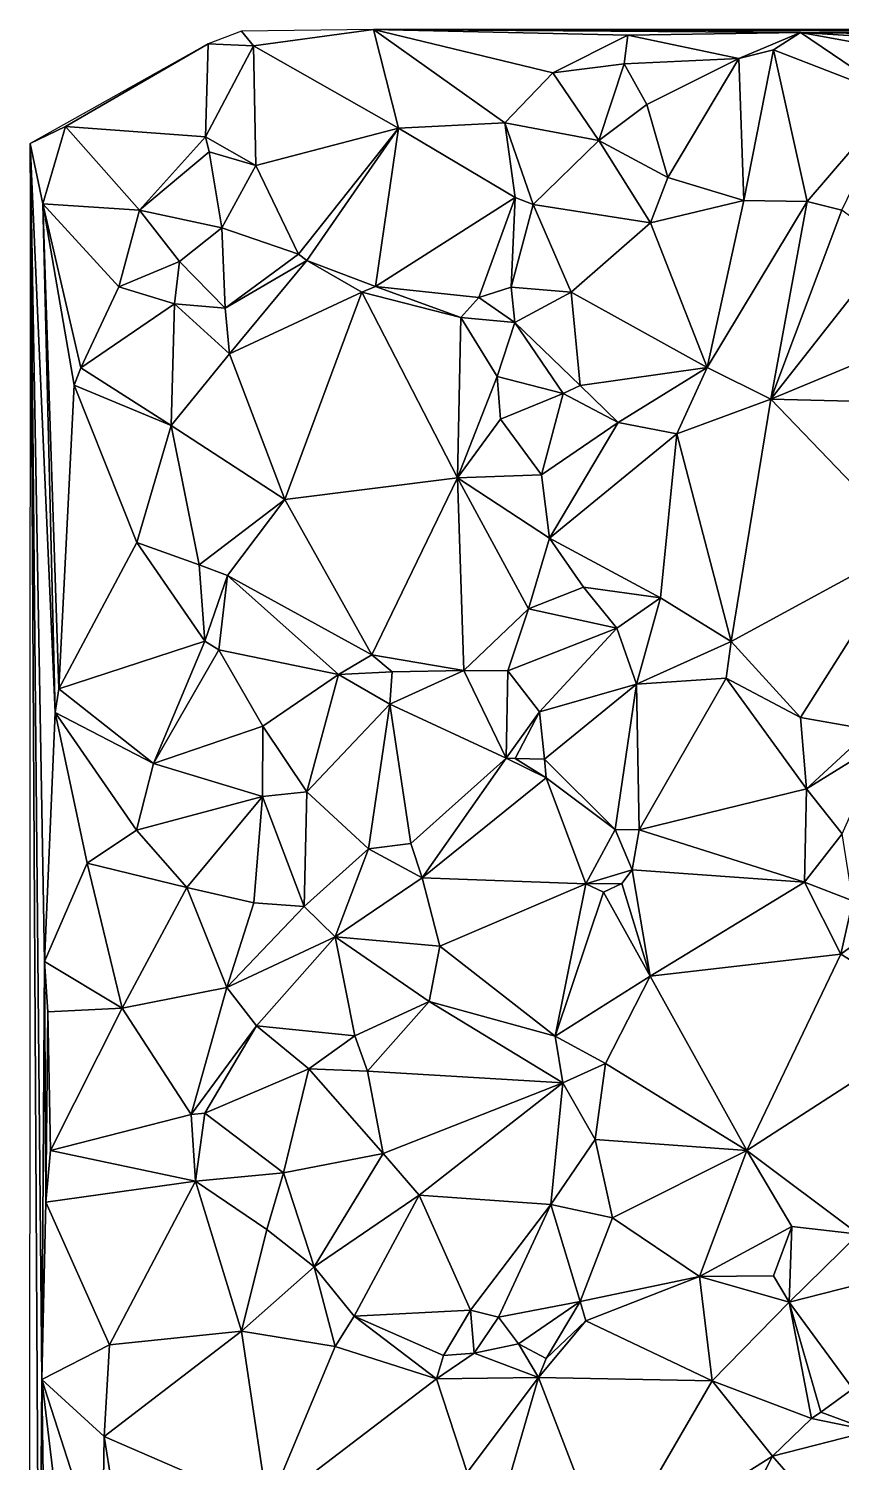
# Model space of a CAD drawing. Header units: metres. Extents: x -15 to 15, y -15 to 15.
# Drawn here: x -14.99 to -8.66, y 3.81 to 14.99 of the extents above; entities that cross this region are included whole.
import ezdxf

# ---------------------------------------------------------------- set-up
doc = ezdxf.new("R2010")
doc.units = ezdxf.units.M
doc.layers.add('STREET_MESH', color=7, linetype='Continuous')

msp = doc.modelspace()

# ---------------------------------------------------------------- linework, layer by layer
at = {"layer": 'STREET_MESH'}
for points in [[(-13.241, 14.856), (-12.304, 14.982), (-13.335, 14.969)], [(-13.241, 14.856), (-12.11, 14.214), (-12.304, 14.982)], [(-12.304, 14.982), (7.96, 14.972), (13.883, 14.99)], [(-8.976, 14.961), (-12.304, 14.982), (-10.322, 14.939)], [(-0.135, 14.947), (7.96, 14.972), (-12.304, 14.982)], [(-8.976, 14.961), (-0.135, 14.947), (-12.304, 14.982)], [(-12.304, 14.982), (-10.906, 14.646), (-10.322, 14.939)], [(-11.282, 14.256), (-10.906, 14.646), (-12.304, 14.982)], [(-12.11, 14.214), (-11.282, 14.256), (-12.304, 14.982)], [(-14.706, 14.226), (-13.593, 14.871), (-14.98, 14.094)], [(-14.706, 14.226), (-13.614, 14.147), (-13.593, 14.871)], [(-13.614, 14.147), (-13.241, 14.856), (-13.593, 14.871)], [(-13.593, 14.871), (-13.241, 14.856), (-13.335, 14.969)], [(-10.906, 14.646), (-10.352, 14.715), (-10.322, 14.939)], [(-10.352, 14.715), (-9.457, 14.756), (-10.322, 14.939)], [(-9.457, 14.756), (-8.976, 14.961), (-10.322, 14.939)], [(-8.976, 14.961), (-9.457, 14.756), (-9.188, 14.825)], [(-8.229, 14.454), (-8.976, 14.961), (-9.188, 14.825)], [(-8.976, 14.961), (-7.778, 14.741), (-5.706, 14.756)], [(-8.976, 14.961), (-5.706, 14.756), (-3.047, 14.875)], [(-8.976, 14.961), (-8.229, 14.454), (-7.778, 14.741)], [(-0.135, 14.947), (-8.976, 14.961), (-3.047, 14.875)], [(-13.614, 14.147), (-13.222, 13.924), (-13.241, 14.856)], [(-13.222, 13.924), (-12.11, 14.214), (-13.241, 14.856)], [(-10.174, 14.399), (-9.457, 14.756), (-10.352, 14.715)], [(-10.01, 13.829), (-9.457, 14.756), (-10.174, 14.399)], [(-9.457, 14.756), (-10.01, 13.829), (-9.418, 13.651)], [(-9.457, 14.756), (-9.418, 13.651), (-9.188, 14.825)], [(-9.418, 13.651), (-8.924, 13.642), (-9.188, 14.825)], [(-8.924, 13.642), (-8.229, 14.454), (-9.188, 14.825)], [(-10.906, 14.646), (-11.282, 14.256), (-10.548, 14.118)], [(-10.906, 14.646), (-10.548, 14.118), (-10.352, 14.715)], [(-10.548, 14.118), (-10.174, 14.399), (-10.352, 14.715)], [(-8.229, 14.454), (-8.924, 13.642), (-8.654, 13.574)], [(-10.548, 14.118), (-10.01, 13.829), (-10.174, 14.399)], [(-14.883, 13.625), (-14.706, 14.226), (-14.98, 14.094)], [(-14.13, 13.575), (-14.706, 14.226), (-14.883, 13.625)], [(-14.13, 13.575), (-13.614, 14.147), (-14.706, 14.226)], [(-13.222, 13.924), (-12.889, 13.232), (-12.11, 14.214)], [(-12.889, 13.232), (-12.824, 13.183), (-12.11, 14.214)], [(-12.11, 14.214), (-12.824, 13.183), (-12.289, 12.979)], [(-11.201, 13.672), (-12.11, 14.214), (-12.289, 12.979)], [(-12.11, 14.214), (-11.201, 13.672), (-11.282, 14.256)], [(-11.282, 14.256), (-11.06, 13.619), (-10.548, 14.118)], [(-11.201, 13.672), (-11.06, 13.619), (-11.282, 14.256)], [(-14.911, 1.696), (-14.98, 14.094), (-14.993, -14.247)], [(-14.786, 9.658), (-14.883, 13.625), (-14.98, 14.094)], [(-14.911, 1.696), (-14.889, 4.458), (-14.98, 14.094)], [(-14.869, 7.716), (-14.786, 9.658), (-14.98, 14.094)], [(-14.889, 4.458), (-14.869, 7.716), (-14.98, 14.094)], [(-13.587, 14.029), (-13.614, 14.147), (-14.13, 13.575)], [(-13.222, 13.924), (-13.614, 14.147), (-13.587, 14.029)], [(-10.548, 14.118), (-11.06, 13.619), (-10.147, 13.476)], [(-10.01, 13.829), (-10.548, 14.118), (-10.147, 13.476)], [(-13.587, 14.029), (-14.13, 13.575), (-13.488, 13.438)], [(-13.222, 13.924), (-13.587, 14.029), (-13.488, 13.438)], [(-12.889, 13.232), (-13.222, 13.924), (-13.488, 13.438)], [(-9.418, 13.651), (-10.01, 13.829), (-10.147, 13.476)], [(-11.483, 12.894), (-11.201, 13.672), (-12.289, 12.979)], [(-11.483, 12.894), (-11.232, 12.973), (-11.201, 13.672)], [(-11.232, 12.973), (-11.06, 13.619), (-11.201, 13.672)], [(-9.705, 12.347), (-9.418, 13.651), (-10.147, 13.476)], [(-8.924, 13.642), (-9.418, 13.651), (-9.705, 12.347)], [(-9.207, 12.102), (-8.924, 13.642), (-9.705, 12.347)], [(-8.924, 13.642), (-9.207, 12.102), (-8.654, 13.574)], [(-14.587, 12.346), (-14.883, 13.625), (-14.637, 12.21)], [(-14.883, 13.625), (-14.757, 9.841), (-14.637, 12.21)], [(-14.786, 9.658), (-14.757, 9.841), (-14.883, 13.625)], [(-14.587, 12.346), (-14.291, 12.977), (-14.883, 13.625)], [(-14.291, 12.977), (-14.13, 13.575), (-14.883, 13.625)], [(-14.291, 12.977), (-13.818, 13.175), (-14.13, 13.575)], [(-14.13, 13.575), (-13.818, 13.175), (-13.488, 13.438)], [(-11.06, 13.619), (-11.232, 12.973), (-10.763, 12.935)], [(-11.06, 13.619), (-10.763, 12.935), (-10.147, 13.476)], [(-9.207, 12.102), (-8.272, 13.292), (-8.654, 13.574)], [(-13.818, 13.175), (-13.461, 12.811), (-13.488, 13.438)], [(-13.461, 12.811), (-12.889, 13.232), (-13.488, 13.438)], [(-10.763, 12.935), (-9.705, 12.347), (-10.147, 13.476)], [(-12.824, 13.183), (-12.889, 13.232), (-13.461, 12.811)], [(-9.207, 12.102), (-7.764, 12.701), (-8.272, 13.292)], [(-13.818, 13.175), (-14.291, 12.977), (-13.855, 12.843)], [(-13.461, 12.811), (-13.818, 13.175), (-13.855, 12.843)], [(-12.824, 13.183), (-13.461, 12.811), (-13.427, 12.454)], [(-12.395, 12.934), (-12.824, 13.183), (-13.427, 12.454)], [(-12.824, 13.183), (-12.395, 12.934), (-12.289, 12.979)], [(-13.855, 12.843), (-14.291, 12.977), (-14.587, 12.346)], [(-12.395, 12.934), (-11.624, 12.737), (-12.289, 12.979)], [(-11.624, 12.737), (-11.483, 12.894), (-12.289, 12.979)], [(-11.232, 12.973), (-11.483, 12.894), (-11.204, 12.699)], [(-11.232, 12.973), (-11.204, 12.699), (-10.763, 12.935)], [(-12.395, 12.934), (-13.427, 12.454), (-12.996, 11.318)], [(-12.395, 12.934), (-12.996, 11.318), (-11.65, 11.488)], [(-11.624, 12.737), (-12.395, 12.934), (-11.65, 11.488)], [(-11.204, 12.699), (-11.483, 12.894), (-11.624, 12.737)], [(-11.204, 12.699), (-10.693, 12.207), (-10.763, 12.935)], [(-10.763, 12.935), (-10.693, 12.207), (-9.705, 12.347)], [(-13.883, 11.895), (-13.855, 12.843), (-14.587, 12.346)], [(-13.427, 12.454), (-13.855, 12.843), (-13.883, 11.895)], [(-13.427, 12.454), (-13.461, 12.811), (-13.855, 12.843)], [(-11.342, 12.278), (-11.624, 12.737), (-11.65, 11.488)], [(-11.342, 12.278), (-11.204, 12.699), (-11.624, 12.737)], [(-11.204, 12.699), (-11.342, 12.278), (-10.827, 12.145)], [(-10.693, 12.207), (-11.204, 12.699), (-10.827, 12.145)], [(-7.856, 12.067), (-7.764, 12.701), (-9.207, 12.102)], [(-12.996, 11.318), (-13.427, 12.454), (-13.883, 11.895)], [(-13.883, 11.895), (-14.587, 12.346), (-14.637, 12.21)], [(-10.693, 12.207), (-10.397, 11.919), (-9.705, 12.347)], [(-9.705, 12.347), (-10.397, 11.919), (-9.94, 11.83)], [(-9.207, 12.102), (-9.705, 12.347), (-9.94, 11.83)], [(-14.637, 12.21), (-14.757, 9.841), (-14.15, 10.984)], [(-13.883, 11.895), (-14.637, 12.21), (-14.15, 10.984)], [(-11.315, 11.945), (-11.342, 12.278), (-11.65, 11.488)], [(-11.342, 12.278), (-11.315, 11.945), (-10.827, 12.145)], [(-10.397, 11.919), (-10.693, 12.207), (-10.827, 12.145)], [(-11.315, 11.945), (-10.996, 11.51), (-10.827, 12.145)], [(-10.996, 11.51), (-10.397, 11.919), (-10.827, 12.145)], [(-9.516, 10.212), (-9.207, 12.102), (-9.94, 11.83)], [(-8.121, 10.971), (-9.207, 12.102), (-9.516, 10.212)], [(-8.121, 10.971), (-7.856, 12.067), (-9.207, 12.102)], [(-13.665, 10.81), (-13.883, 11.895), (-14.15, 10.984)], [(-13.665, 10.81), (-12.996, 11.318), (-13.883, 11.895)], [(-10.996, 11.51), (-11.315, 11.945), (-11.65, 11.488)], [(-10.996, 11.51), (-10.934, 11.018), (-10.397, 11.919)], [(-10.397, 11.919), (-10.934, 11.018), (-9.94, 11.83)], [(-10.934, 11.018), (-10.068, 10.552), (-9.94, 11.83)], [(-10.068, 10.552), (-9.516, 10.212), (-9.94, 11.83)], [(-12.996, 11.318), (-12.318, 10.108), (-11.65, 11.488)], [(-12.318, 10.108), (-11.6, 9.985), (-11.65, 11.488)], [(-10.934, 11.018), (-10.996, 11.51), (-11.65, 11.488)], [(-11.6, 9.985), (-11.096, 10.466), (-11.65, 11.488)], [(-11.096, 10.466), (-10.934, 11.018), (-11.65, 11.488)], [(-13.665, 10.81), (-13.444, 10.727), (-12.996, 11.318)], [(-12.996, 11.318), (-13.444, 10.727), (-12.318, 10.108)], [(-14.757, 9.841), (-13.62, 10.214), (-14.15, 10.984)], [(-13.62, 10.214), (-13.665, 10.81), (-14.15, 10.984)], [(-10.934, 11.018), (-11.096, 10.466), (-10.668, 10.634)], [(-10.934, 11.018), (-10.668, 10.634), (-10.068, 10.552)], [(-8.977, 9.619), (-8.121, 10.971), (-9.516, 10.212)], [(-8.121, 10.971), (-8.977, 9.619), (-8.43, 9.522)], [(-13.444, 10.727), (-13.665, 10.81), (-13.62, 10.214)], [(-13.444, 10.727), (-13.62, 10.214), (-13.51, 10.147)], [(-13.444, 10.727), (-13.51, 10.147), (-12.578, 9.954)], [(-12.318, 10.108), (-13.444, 10.727), (-12.578, 9.954)], [(-10.668, 10.634), (-11.096, 10.466), (-10.408, 10.314)], [(-10.068, 10.552), (-10.668, 10.634), (-10.408, 10.314)], [(-10.256, 9.878), (-10.068, 10.552), (-10.408, 10.314)], [(-10.068, 10.552), (-10.256, 9.878), (-9.516, 10.212)], [(-11.258, 9.983), (-11.096, 10.466), (-11.6, 9.985)], [(-11.096, 10.466), (-11.258, 9.983), (-10.408, 10.314)], [(-10.408, 10.314), (-11.258, 9.983), (-11.01, 9.664)], [(-10.256, 9.878), (-10.408, 10.314), (-11.01, 9.664)], [(-13.62, 10.214), (-14.757, 9.841), (-14.02, 9.261)], [(-13.51, 10.147), (-13.62, 10.214), (-14.02, 9.261)], [(-9.516, 10.212), (-10.256, 9.878), (-9.555, 9.925)], [(-8.977, 9.619), (-9.516, 10.212), (-9.555, 9.925)], [(-13.168, 9.55), (-13.51, 10.147), (-14.02, 9.261)], [(-13.51, 10.147), (-13.168, 9.55), (-12.578, 9.954)], [(-12.159, 9.975), (-12.318, 10.108), (-12.578, 9.954)], [(-12.159, 9.975), (-11.6, 9.985), (-12.318, 10.108)], [(-13.168, 9.55), (-12.824, 9.039), (-12.578, 9.954)], [(-12.824, 9.039), (-12.177, 9.723), (-12.578, 9.954)], [(-12.177, 9.723), (-12.159, 9.975), (-12.578, 9.954)], [(-11.6, 9.985), (-12.159, 9.975), (-12.177, 9.723)], [(-11.27, 9.302), (-11.6, 9.985), (-12.177, 9.723)], [(-11.258, 9.983), (-11.6, 9.985), (-11.27, 9.302)], [(-11.258, 9.983), (-11.27, 9.302), (-11.01, 9.664)], [(-14.757, 9.841), (-14.786, 9.658), (-14.02, 9.261)], [(-10.256, 9.878), (-11.01, 9.664), (-10.973, 9.293)], [(-10.421, 8.745), (-10.256, 9.878), (-10.973, 9.293)], [(-10.421, 8.745), (-10.235, 8.742), (-10.256, 9.878)], [(-10.256, 9.878), (-10.235, 8.742), (-9.555, 9.925)], [(-10.235, 8.742), (-8.93, 9.062), (-9.555, 9.925)], [(-8.93, 9.062), (-8.977, 9.619), (-9.555, 9.925)], [(-14.869, 7.716), (-14.536, 8.484), (-14.786, 9.658)], [(-14.786, 9.658), (-14.153, 8.74), (-14.02, 9.261)], [(-14.536, 8.484), (-14.153, 8.74), (-14.786, 9.658)], [(-12.824, 9.039), (-12.343, 8.595), (-12.177, 9.723)], [(-12.177, 9.723), (-12.343, 8.595), (-12.013, 8.635)], [(-11.27, 9.302), (-12.177, 9.723), (-12.013, 8.635)], [(-11.27, 9.302), (-11.202, 9.299), (-11.01, 9.664)], [(-11.01, 9.664), (-11.202, 9.299), (-10.973, 9.293)], [(-8.977, 9.619), (-8.93, 9.062), (-8.43, 9.522)], [(-13.169, 9.003), (-13.168, 9.55), (-14.02, 9.261)], [(-12.824, 9.039), (-13.168, 9.55), (-13.169, 9.003)], [(-8.93, 9.062), (-8.33, 9.434), (-8.43, 9.522)], [(-8.33, 9.434), (-8.93, 9.062), (-8.652, 8.712)], [(-11.925, 8.369), (-11.27, 9.302), (-12.013, 8.635)], [(-10.958, 9.147), (-11.27, 9.302), (-11.925, 8.369)], [(-10.958, 9.147), (-11.202, 9.299), (-11.27, 9.302)], [(-11.202, 9.299), (-10.958, 9.147), (-10.973, 9.293)], [(-10.958, 9.147), (-10.421, 8.745), (-10.973, 9.293)], [(-14.153, 8.74), (-13.169, 9.003), (-14.02, 9.261)], [(-10.958, 9.147), (-11.925, 8.369), (-10.651, 8.321)], [(-10.421, 8.745), (-10.958, 9.147), (-10.651, 8.321)], [(-10.235, 8.742), (-8.945, 8.336), (-8.93, 9.062)], [(-8.93, 9.062), (-8.945, 8.336), (-8.652, 8.712)], [(-13.169, 9.003), (-14.153, 8.74), (-13.761, 8.292)], [(-13.239, 8.174), (-13.169, 9.003), (-13.761, 8.292)], [(-13.239, 8.174), (-12.845, 8.145), (-13.169, 9.003)], [(-12.845, 8.145), (-12.824, 9.039), (-13.169, 9.003)], [(-12.824, 9.039), (-12.845, 8.145), (-12.343, 8.595)], [(-14.153, 8.74), (-14.536, 8.484), (-13.761, 8.292)], [(-10.289, 8.43), (-10.421, 8.745), (-10.651, 8.321)], [(-10.421, 8.745), (-10.289, 8.43), (-10.235, 8.742)], [(-10.235, 8.742), (-10.289, 8.43), (-8.945, 8.336)], [(-12.343, 8.595), (-11.925, 8.369), (-12.013, 8.635)], [(-8.945, 8.336), (-8.569, 8.188), (-8.652, 8.712)], [(-12.343, 8.595), (-12.845, 8.145), (-12.605, 7.909)], [(-11.925, 8.369), (-12.343, 8.595), (-12.605, 7.909)], [(-14.869, 7.716), (-14.263, 7.353), (-14.536, 8.484)], [(-14.536, 8.484), (-14.263, 7.353), (-13.761, 8.292)], [(-10.37, 8.325), (-10.289, 8.43), (-10.651, 8.321)], [(-10.289, 8.43), (-10.37, 8.325), (-10.149, 7.602)], [(-8.945, 8.336), (-10.289, 8.43), (-10.149, 7.602)], [(-14.263, 7.353), (-13.447, 7.514), (-13.761, 8.292)], [(-13.447, 7.514), (-13.239, 8.174), (-13.761, 8.292)], [(-11.787, 7.836), (-11.925, 8.369), (-12.605, 7.909)], [(-11.925, 8.369), (-11.787, 7.836), (-10.651, 8.321)], [(-10.651, 8.321), (-11.787, 7.836), (-10.888, 7.135)], [(-10.513, 8.256), (-10.651, 8.321), (-10.888, 7.135)], [(-10.513, 8.256), (-10.37, 8.325), (-10.651, 8.321)], [(-10.37, 8.325), (-10.513, 8.256), (-10.149, 7.602)], [(-8.945, 8.336), (-10.149, 7.602), (-8.663, 7.773)], [(-8.569, 8.188), (-8.945, 8.336), (-8.663, 7.773)], [(-12.845, 8.145), (-13.239, 8.174), (-13.447, 7.514)], [(-10.513, 8.256), (-10.888, 7.135), (-10.149, 7.602)], [(-8.217, 8.099), (-8.569, 8.188), (-8.663, 7.773)], [(-12.845, 8.145), (-13.447, 7.514), (-12.605, 7.909)], [(-7.824, 7.258), (-8.217, 8.099), (-8.663, 7.773)], [(-13.447, 7.514), (-13.216, 7.215), (-12.605, 7.909)], [(-13.216, 7.215), (-12.45, 7.136), (-12.605, 7.909)], [(-12.605, 7.909), (-12.45, 7.136), (-11.871, 7.404)], [(-11.787, 7.836), (-12.605, 7.909), (-11.871, 7.404)], [(-10.888, 7.135), (-11.787, 7.836), (-11.871, 7.404)], [(-14.859, 5.839), (-14.869, 7.716), (-14.889, 4.458)], [(-14.869, 7.716), (-14.859, 5.839), (-14.843, 7.323)], [(-14.263, 7.353), (-14.869, 7.716), (-14.843, 7.323)], [(-10.149, 7.602), (-9.396, 6.243), (-8.663, 7.773)], [(-9.396, 6.243), (-7.824, 7.258), (-8.663, 7.773)], [(-10.888, 7.135), (-10.496, 6.92), (-10.149, 7.602)], [(-10.496, 6.92), (-9.396, 6.243), (-10.149, 7.602)], [(-13.447, 7.514), (-14.263, 7.353), (-13.727, 6.524)], [(-13.216, 7.215), (-13.447, 7.514), (-13.727, 6.524)], [(-12.45, 7.136), (-12.352, 6.86), (-11.871, 7.404)], [(-12.352, 6.86), (-10.83, 6.769), (-11.871, 7.404)], [(-10.83, 6.769), (-10.888, 7.135), (-11.871, 7.404)], [(-14.859, 5.839), (-14.824, 6.243), (-14.843, 7.323)], [(-14.824, 6.243), (-14.263, 7.353), (-14.843, 7.323)], [(-14.263, 7.353), (-14.824, 6.243), (-13.727, 6.524)], [(-13.62, 6.533), (-13.216, 7.215), (-13.727, 6.524)], [(-13.216, 7.215), (-13.62, 6.533), (-12.81, 6.879)], [(-12.45, 7.136), (-13.216, 7.215), (-12.81, 6.879)], [(-8.525, 5.589), (-7.824, 7.258), (-9.396, 6.243)], [(-12.352, 6.86), (-12.45, 7.136), (-12.81, 6.879)], [(-10.83, 6.769), (-10.496, 6.92), (-10.888, 7.135)], [(-13.62, 6.533), (-13.007, 6.068), (-12.81, 6.879)], [(-13.007, 6.068), (-12.229, 6.219), (-12.81, 6.879)], [(-12.229, 6.219), (-12.352, 6.86), (-12.81, 6.879)], [(-10.83, 6.769), (-12.352, 6.86), (-12.229, 6.219)], [(-10.83, 6.769), (-10.578, 6.329), (-10.496, 6.92)], [(-10.496, 6.92), (-10.578, 6.329), (-9.396, 6.243)], [(-11.95, 5.894), (-10.83, 6.769), (-12.229, 6.219)], [(-10.83, 6.769), (-11.95, 5.894), (-10.923, 5.822)], [(-10.578, 6.329), (-10.83, 6.769), (-10.923, 5.822)], [(-14.824, 6.243), (-13.693, 6.004), (-13.727, 6.524)], [(-13.693, 6.004), (-13.62, 6.533), (-13.727, 6.524)], [(-13.007, 6.068), (-13.62, 6.533), (-13.693, 6.004)], [(-10.443, 5.717), (-10.578, 6.329), (-10.923, 5.822)], [(-10.578, 6.329), (-10.443, 5.717), (-9.396, 6.243)], [(-13.693, 6.004), (-14.824, 6.243), (-14.859, 5.839)], [(-13.007, 6.068), (-12.767, 5.335), (-12.229, 6.219)], [(-12.767, 5.335), (-11.95, 5.894), (-12.229, 6.219)], [(-10.443, 5.717), (-9.764, 5.26), (-9.396, 6.243)], [(-9.764, 5.26), (-9.044, 5.649), (-9.396, 6.243)], [(-9.044, 5.649), (-8.525, 5.589), (-9.396, 6.243)], [(-13.136, 5.626), (-13.007, 6.068), (-13.693, 6.004)], [(-13.136, 5.626), (-12.767, 5.335), (-13.007, 6.068)], [(-14.362, 4.726), (-13.693, 6.004), (-14.859, 5.839)], [(-13.693, 6.004), (-14.362, 4.726), (-13.335, 4.833)], [(-13.136, 5.626), (-13.693, 6.004), (-13.335, 4.833)], [(-14.362, 4.726), (-14.859, 5.839), (-14.889, 4.458)], [(-11.95, 5.894), (-12.767, 5.335), (-12.457, 4.951)], [(-11.55, 4.998), (-11.95, 5.894), (-12.457, 4.951)], [(-11.95, 5.894), (-11.55, 4.998), (-10.923, 5.822)], [(-11.55, 4.998), (-11.331, 4.943), (-10.923, 5.822)], [(-11.331, 4.943), (-10.695, 5.066), (-10.923, 5.822)], [(-10.695, 5.066), (-10.443, 5.717), (-10.923, 5.822)], [(-9.764, 5.26), (-10.443, 5.717), (-10.695, 5.066)], [(-12.767, 5.335), (-13.136, 5.626), (-13.335, 4.833)], [(-9.044, 5.649), (-9.764, 5.26), (-9.188, 5.264)], [(-9.064, 5.059), (-9.044, 5.649), (-9.188, 5.264)], [(-8.525, 5.589), (-9.044, 5.649), (-9.064, 5.059)], [(-8.525, 5.589), (-9.064, 5.059), (-8.402, 5.228)], [(-12.603, 4.713), (-12.767, 5.335), (-13.335, 4.833)], [(-12.767, 5.335), (-12.603, 4.713), (-12.457, 4.951)], [(-9.764, 5.26), (-10.695, 5.066), (-10.649, 4.914)], [(-9.664, 4.447), (-9.764, 5.26), (-10.649, 4.914)], [(-9.764, 5.26), (-9.064, 5.059), (-9.188, 5.264)], [(-9.064, 5.059), (-9.764, 5.26), (-9.664, 4.447)], [(-9.064, 5.059), (-8.569, 4.384), (-8.402, 5.228)], [(-11.174, 4.734), (-10.695, 5.066), (-11.331, 4.943)], [(-11.174, 4.734), (-10.959, 4.621), (-10.695, 5.066)], [(-10.695, 5.066), (-10.959, 4.621), (-10.649, 4.914)], [(-8.891, 4.154), (-9.064, 5.059), (-9.664, 4.447)], [(-8.891, 4.154), (-8.817, 4.201), (-9.064, 5.059)], [(-8.817, 4.201), (-8.569, 4.384), (-9.064, 5.059)], [(-12.457, 4.951), (-12.603, 4.713), (-11.813, 4.462)], [(-11.55, 4.998), (-12.457, 4.951), (-11.759, 4.643)], [(-12.457, 4.951), (-11.813, 4.462), (-11.759, 4.643)], [(-11.521, 4.663), (-11.55, 4.998), (-11.759, 4.643)], [(-11.55, 4.998), (-11.521, 4.663), (-11.331, 4.943)], [(-11.521, 4.663), (-11.174, 4.734), (-11.331, 4.943)], [(-14.362, 4.726), (-14.404, 4.013), (-13.335, 4.833)], [(-14.404, 4.013), (-13.128, 3.46), (-13.335, 4.833)], [(-13.128, 3.46), (-12.603, 4.713), (-13.335, 4.833)], [(-11.02, 4.472), (-9.664, 4.447), (-10.649, 4.914)], [(-10.959, 4.621), (-11.02, 4.472), (-10.649, 4.914)], [(-14.404, 4.013), (-14.362, 4.726), (-14.889, 4.458)], [(-12.603, 4.713), (-13.128, 3.46), (-11.813, 4.462)], [(-11.174, 4.734), (-11.521, 4.663), (-11.02, 4.472)], [(-10.959, 4.621), (-11.174, 4.734), (-11.02, 4.472)], [(-11.813, 4.462), (-11.521, 4.663), (-11.759, 4.643)], [(-11.02, 4.472), (-11.521, 4.663), (-11.813, 4.462)], [(-11.02, 4.472), (-11.813, 4.462), (-11.575, 3.731)], [(-11.348, 3.335), (-11.02, 4.472), (-11.575, 3.731)], [(-11.348, 3.335), (-10.474, 3.053), (-11.02, 4.472)], [(-11.02, 4.472), (-10.474, 3.053), (-9.664, 4.447)], [(-14.911, 1.696), (-14.858, 2.19), (-14.889, 4.458)], [(-14.421, 2.996), (-14.404, 4.013), (-14.889, 4.458)], [(-14.661, 2.548), (-14.421, 2.996), (-14.889, 4.458)], [(-14.858, 2.19), (-14.661, 2.548), (-14.889, 4.458)], [(-11.813, 4.462), (-13.128, 3.46), (-11.575, 3.731)], [(-10.474, 3.053), (-9.195, 3.859), (-9.664, 4.447)], [(-9.195, 3.859), (-8.891, 4.154), (-9.664, 4.447)], [(-8.817, 4.201), (-8.422, 4.057), (-8.569, 4.384)], [(-9.195, 3.859), (-8.422, 4.057), (-8.891, 4.154)], [(-8.422, 4.057), (-8.817, 4.201), (-8.891, 4.154)], [(-8.422, 4.057), (-9.195, 3.859), (-8.567, 3.137)], [(-14.421, 2.996), (-14.225, 2.889), (-14.404, 4.013)], [(-14.404, 4.013), (-14.225, 2.889), (-13.128, 3.46)], [(-9.195, 3.859), (-10.474, 3.053), (-9.676, 2.903)], [(-8.567, 3.137), (-9.195, 3.859), (-9.676, 2.903)]]:
    msp.add_3dface(points, dxfattribs=at)

doc.saveas('drawing.dxf')
